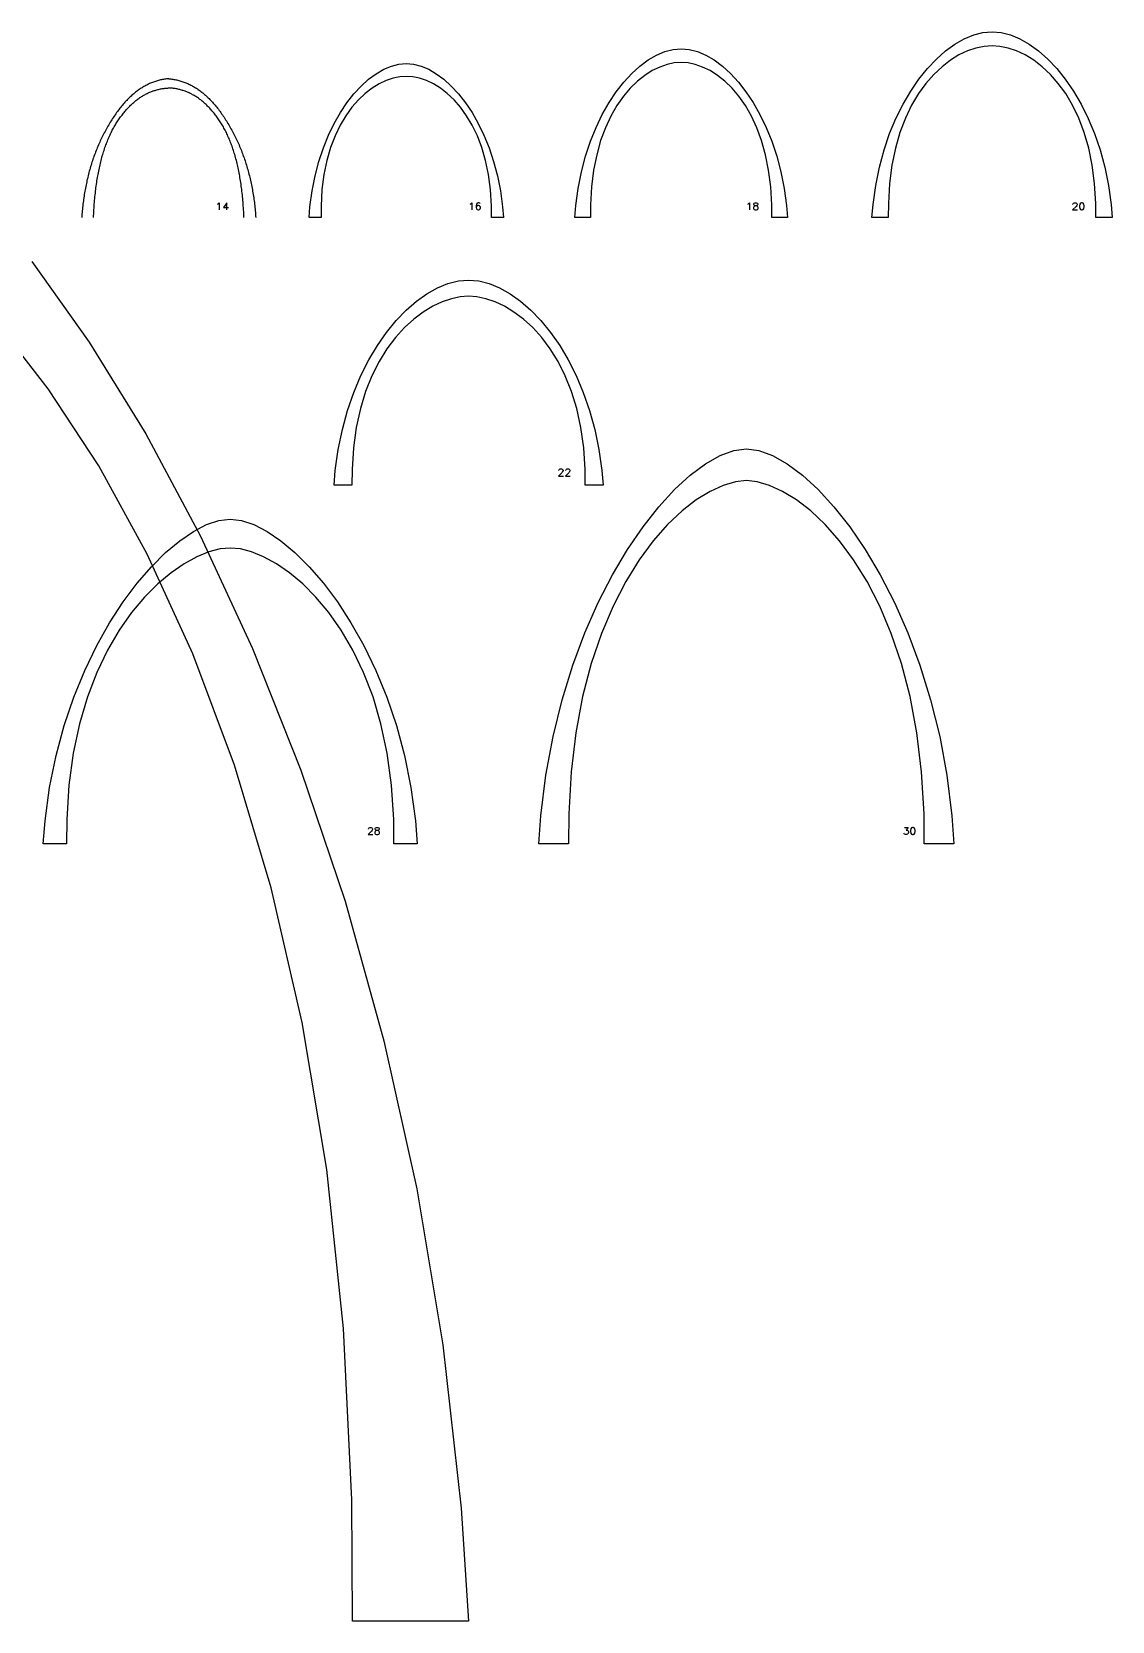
# Model space of a CAD drawing. Extents: x 45 to 829, y 21 to 600.
# Drawn here: x 436 to 829, y 21 to 599 of the extents above; entities that cross this region are included whole.
import ezdxf

# ---------------------------------------------------------------- set-up
doc = ezdxf.new("R2010")
doc.units = 0
doc.layers.get('DEFPOINTS').update_dxf_attribs({"color": 18, "linetype": 'CONTINUOUS'})
doc.layers.add('ARCHES', color=18, linetype='CONTINUOUS')
doc.layers.add('NONE', color=18, linetype='CONTINUOUS')

msp = doc.modelspace()

# ---------------------------------------------------------------- linework, layer by layer
at = {"layer": 'ARCHES'}
for points in [[(785.03, 599.02), (788.33, 598.73), (791.71, 597.87), (795.12, 596.46), (798.54, 594.52), (801.93, 592.07), (805.27, 589.12), (808.51, 585.69), (811.64, 581.8), (814.6, 577.47), (817.38, 572.72), (819.94, 567.55), (822.24, 562), (824.26, 556.08), (825.96, 549.81), (827.31, 543.2), (828.27, 536.27), (828.68, 531.49), (828.58, 531.49), (828.37, 531.49), (828.07, 531.49), (827.69, 531.49), (827.25, 531.49), (826.76, 531.49), (826.24, 531.49), (825.71, 531.49), (825.18, 531.49), (824.66, 531.49), (824.17, 531.49), (823.73, 531.49), (823.35, 531.49), (823.05, 531.49), (822.84, 531.49), (822.74, 531.49), (822.72, 536.61), (822.29, 543.85), (821.42, 550.57), (820.15, 556.77), (818.5, 562.46), (816.53, 567.65), (814.28, 572.34), (811.78, 576.55), (809.08, 580.28), (806.21, 583.54), (803.23, 586.34), (800.16, 588.69), (797.05, 590.59), (793.95, 592.06), (790.88, 593.09), (787.89, 593.71), (785.03, 593.91), (782.17, 593.71), (779.18, 593.09), (776.12, 592.06), (773.01, 590.59), (769.9, 588.69), (766.84, 586.34), (763.85, 583.54), (760.99, 580.28), (758.28, 576.55), (755.79, 572.34), (753.53, 567.65), (751.56, 562.46), (749.92, 556.77), (748.64, 550.57), (747.77, 543.85), (747.35, 536.61), (747.33, 531.49), (747.22, 531.49), (747.01, 531.49), (746.71, 531.49), (746.33, 531.49), (745.89, 531.49), (745.41, 531.49), (744.89, 531.49), (744.35, 531.49), (743.82, 531.49), (743.3, 531.49), (742.82, 531.49), (742.38, 531.49), (742, 531.49), (741.69, 531.49), (741.49, 531.49), (741.38, 531.49), (741.79, 536.27), (742.75, 543.2), (744.1, 549.81), (745.8, 556.08), (747.82, 562), (750.12, 567.55), (752.68, 572.72), (755.46, 577.47), (758.43, 581.8), (761.55, 585.69), (764.8, 589.12), (768.13, 592.07), (771.53, 594.52), (774.95, 596.46), (778.36, 597.87), (781.73, 598.73)], [(672.06, 592.88), (674.98, 592.62), (677.97, 591.84), (680.99, 590.56), (684.02, 588.8), (687.03, 586.57), (689.98, 583.88), (692.85, 580.77), (695.62, 577.23), (698.25, 573.29), (700.71, 568.97), (702.97, 564.28), (705.01, 559.23), (706.8, 553.85), (708.3, 548.14), (709.5, 542.13), (710.35, 535.84), (710.71, 531.49), (710.61, 531.49), (710.41, 531.49), (710.12, 531.49), (709.76, 531.49), (709.33, 531.49), (708.87, 531.49), (708.37, 531.49), (707.86, 531.49), (707.34, 531.49), (706.85, 531.49), (706.38, 531.49), (705.95, 531.49), (705.59, 531.49), (705.3, 531.49), (705.1, 531.49), (705, 531.49), (704.98, 536.12), (704.61, 542.66), (703.85, 548.73), (702.74, 554.34), (701.3, 559.48), (699.58, 564.16), (697.61, 568.41), (695.43, 572.21), (693.07, 575.58), (690.57, 578.53), (687.96, 581.06), (685.28, 583.18), (682.56, 584.9), (679.85, 586.22), (677.17, 587.16), (674.56, 587.72), (672.06, 587.9), (669.56, 587.72), (666.95, 587.16), (664.27, 586.22), (661.56, 584.9), (658.85, 583.18), (656.17, 581.06), (653.56, 578.53), (651.06, 575.58), (648.7, 572.21), (646.51, 568.41), (644.54, 564.16), (642.82, 559.48), (641.39, 554.34), (640.27, 548.73), (639.51, 542.66), (639.14, 536.12), (639.12, 531.49), (639.02, 531.49), (638.82, 531.49), (638.53, 531.49), (638.17, 531.49), (637.75, 531.49), (637.28, 531.49), (636.78, 531.49), (636.27, 531.49), (635.75, 531.49), (635.26, 531.49), (634.79, 531.49), (634.37, 531.49), (634, 531.49), (633.71, 531.49), (633.51, 531.49), (633.41, 531.49), (633.77, 535.84), (634.63, 542.13), (635.82, 548.14), (637.33, 553.85), (639.11, 559.23), (641.15, 564.28), (643.42, 568.97), (645.88, 573.29), (648.5, 577.23), (651.27, 580.77), (654.14, 583.88), (657.1, 586.57), (660.1, 588.8), (663.13, 590.56), (666.15, 591.84), (669.14, 592.62)], [(572.17, 587.52), (574.84, 587.28), (577.57, 586.57), (580.33, 585.4), (583.09, 583.79), (585.84, 581.75), (588.54, 579.31), (591.16, 576.46), (593.69, 573.24), (596.09, 569.64), (598.34, 565.7), (600.41, 561.41), (602.27, 556.81), (603.91, 551.89), (605.28, 546.69), (606.37, 541.2), (607.15, 535.46), (607.48, 531.49), (607.41, 531.49), (607.25, 531.49), (607.03, 531.49), (606.75, 531.49), (606.43, 531.49), (606.07, 531.49), (605.69, 531.49), (605.3, 531.49), (604.91, 531.49), (604.53, 531.49), (604.18, 531.49), (603.85, 531.49), (603.57, 531.49), (603.35, 531.49), (603.2, 531.49), (603.13, 531.49), (603.11, 535.7), (602.76, 541.65), (602.05, 547.17), (601, 552.26), (599.65, 556.94), (598.03, 561.2), (596.18, 565.06), (594.13, 568.52), (591.91, 571.58), (589.56, 574.26), (587.11, 576.56), (584.59, 578.49), (582.04, 580.06), (579.49, 581.26), (576.97, 582.11), (574.52, 582.62), (572.17, 582.78), (569.82, 582.62), (567.37, 582.11), (564.85, 581.26), (562.3, 580.06), (559.75, 578.49), (557.23, 576.56), (554.78, 574.26), (552.43, 571.58), (550.21, 568.52), (548.16, 565.06), (546.31, 561.2), (544.69, 556.94), (543.34, 552.26), (542.29, 547.17), (541.57, 541.65), (541.23, 535.7), (541.21, 531.49), (541.14, 531.49), (540.98, 531.49), (540.76, 531.49), (540.48, 531.49), (540.16, 531.49), (539.8, 531.49), (539.42, 531.49), (539.03, 531.49), (538.64, 531.49), (538.26, 531.49), (537.9, 531.49), (537.58, 531.49), (537.3, 531.49), (537.08, 531.49), (536.93, 531.49), (536.85, 531.49), (537.18, 535.46), (537.96, 541.2), (539.05, 546.69), (540.43, 551.89), (542.06, 556.81), (543.93, 561.41), (546, 565.7), (548.24, 569.64), (550.64, 573.24), (553.17, 576.46), (555.8, 579.31), (558.49, 581.75), (561.24, 583.79), (564.01, 585.4), (566.77, 586.57), (569.5, 587.28)], [(594.82, 508.79), (598.52, 508.47), (602.3, 507.53), (606.12, 505.98), (609.95, 503.84), (613.75, 501.13), (617.48, 497.87), (621.12, 494.09), (624.62, 489.8), (627.94, 485.02), (631.05, 479.78), (633.91, 474.08), (636.49, 467.96), (638.75, 461.42), (640.66, 454.5), (642.17, 447.21), (643.25, 439.56), (643.7, 434.28), (643.59, 434.28), (643.36, 434.28), (643.03, 434.28), (642.62, 434.28), (642.13, 434.28), (641.6, 434.28), (641.03, 434.28), (640.45, 434.28), (639.86, 434.28), (639.29, 434.28), (638.76, 434.28), (638.27, 434.28), (637.86, 434.28), (637.53, 434.28), (637.3, 434.28), (637.19, 434.28), (637.16, 439.92), (636.66, 447.88), (635.64, 455.27), (634.15, 462.08), (632.24, 468.34), (629.96, 474.04), (627.36, 479.2), (624.5, 483.83), (621.41, 487.93), (618.15, 491.52), (614.78, 494.6), (611.33, 497.18), (607.87, 499.27), (604.44, 500.88), (601.09, 502.02), (597.87, 502.7), (594.83, 502.93), (591.79, 502.7), (588.57, 502.02), (585.22, 500.88), (581.79, 499.27), (578.32, 497.18), (574.88, 494.6), (571.51, 491.52), (568.25, 487.93), (565.16, 483.83), (562.3, 479.2), (559.7, 474.04), (557.42, 468.34), (555.51, 462.08), (554.02, 455.27), (553, 447.88), (552.5, 439.92), (552.47, 434.28), (552.36, 434.28), (552.13, 434.28), (551.8, 434.28), (551.38, 434.28), (550.9, 434.28), (550.36, 434.28), (549.79, 434.28), (549.21, 434.28), (548.62, 434.28), (548.05, 434.28), (547.51, 434.28), (547.03, 434.28), (546.61, 434.28), (546.28, 434.28), (546.05, 434.28), (545.94, 434.28), (546.4, 439.56), (547.48, 447.21), (548.99, 454.5), (550.89, 461.42), (553.15, 467.96), (555.73, 474.08), (558.59, 479.78), (561.71, 485.02), (565.03, 489.8), (568.52, 494.09), (572.16, 497.87), (575.9, 501.13), (579.7, 503.84), (583.53, 505.98), (587.35, 507.53), (591.13, 508.47)], [(695.76, 447.45), (700.33, 446.83), (705.31, 445.01), (710.6, 442.02), (716.14, 437.9), (721.82, 432.69), (727.57, 426.42), (733.31, 419.14), (738.95, 410.88), (744.41, 401.68), (749.59, 391.58), (754.43, 380.61), (758.83, 368.82), (762.72, 356.24), (766, 342.91), (768.59, 328.87), (770.42, 314.16), (771.15, 304), (770.97, 304), (770.59, 304), (770.04, 304), (769.35, 304), (768.55, 304), (767.67, 304), (766.73, 304), (765.76, 304), (764.79, 304), (763.85, 304), (762.97, 304), (762.17, 304), (761.48, 304), (760.93, 304), (760.55, 304), (760.37, 304), (760.31, 314.83), (759.45, 330.14), (757.74, 344.33), (755.27, 357.43), (752.13, 369.46), (748.41, 380.42), (744.21, 390.34), (739.61, 399.24), (734.71, 407.12), (729.6, 414.02), (724.38, 419.93), (719.13, 424.9), (713.95, 428.92), (708.93, 432.01), (704.17, 434.21), (699.74, 435.51), (695.76, 435.94), (691.77, 435.51), (687.35, 434.21), (682.58, 432.01), (677.56, 428.92), (672.38, 424.9), (667.14, 419.93), (661.91, 414.02), (656.81, 407.12), (651.91, 399.24), (647.31, 390.34), (643.11, 380.42), (639.39, 369.46), (636.25, 357.43), (633.78, 344.33), (632.07, 330.14), (631.21, 314.83), (631.15, 304), (630.97, 304), (630.59, 304), (630.04, 304), (629.35, 304), (628.55, 304), (627.67, 304), (626.73, 304), (625.76, 304), (624.79, 304), (623.85, 304), (622.97, 304), (622.17, 304), (621.48, 304), (620.93, 304), (620.55, 304), (620.37, 304), (621.1, 314.16), (622.93, 328.87), (625.52, 342.91), (628.8, 356.24), (632.68, 368.82), (637.09, 380.61), (641.92, 391.58), (647.11, 401.68), (652.57, 410.88), (658.21, 419.14), (663.94, 426.42), (669.7, 432.69), (675.38, 437.9), (680.91, 442.02), (686.21, 445.01), (691.19, 446.83)], [(508.25, 421.92), (512.37, 421.41), (516.86, 419.92), (521.63, 417.46), (526.62, 414.07), (531.74, 409.79), (536.93, 404.64), (542.1, 398.65), (547.18, 391.86), (552.1, 384.3), (556.77, 375.99), (561.13, 366.98), (565.1, 357.29), (568.6, 346.95), (571.56, 335.99), (573.9, 324.45), (575.54, 312.35), (576.21, 304), (576.06, 304), (575.76, 304), (575.33, 304), (574.78, 304), (574.15, 304), (573.46, 304), (572.71, 304), (571.95, 304), (571.18, 304), (570.44, 304), (569.74, 304), (569.11, 304), (568.57, 304), (568.14, 304), (567.84, 304), (567.69, 304), (567.64, 312.82), (566.85, 325.28), (565.28, 336.84), (563, 347.51), (560.11, 357.3), (556.69, 366.22), (552.82, 374.3), (548.59, 381.54), (544.09, 387.97), (539.39, 393.58), (534.58, 398.4), (529.75, 402.44), (524.99, 405.71), (520.37, 408.23), (515.98, 410.02), (511.92, 411.08), (508.25, 411.43), (504.58, 411.08), (500.51, 410.02), (496.13, 408.23), (491.51, 405.71), (486.74, 402.44), (481.91, 398.4), (477.11, 393.58), (472.41, 387.97), (467.9, 381.54), (463.67, 374.3), (459.81, 366.22), (456.38, 357.3), (453.49, 347.51), (451.22, 336.84), (449.65, 325.28), (448.86, 312.82), (448.8, 304), (448.66, 304), (448.36, 304), (447.93, 304), (447.38, 304), (446.75, 304), (446.05, 304), (445.31, 304), (444.55, 304), (443.78, 304), (443.04, 304), (442.34, 304), (441.71, 304), (441.17, 304), (440.73, 304), (440.44, 304), (440.29, 304), (440.95, 312.35), (442.6, 324.45), (444.94, 335.99), (447.89, 346.95), (451.39, 357.29), (455.36, 366.98), (459.72, 375.99), (464.4, 384.3), (469.32, 391.86), (474.4, 398.65), (479.57, 404.64), (484.76, 409.79), (489.88, 414.07), (494.87, 417.46), (499.64, 419.92), (504.13, 421.41)]]:
    msp.add_lwpolyline(points, close=True, dxfattribs=at)
at = {"layer": 'DEFPOINTS'}
msp.add_lwpolyline([(436.12, 515.6), (457.01, 486.21), (477.54, 452.87), (497.4, 415.74), (516.29, 374.96), (533.9, 330.71), (549.93, 283.11), (564.07, 232.34), (576.02, 178.55), (585.47, 121.88), (592.11, 62.49), (594.78, 21.47), (552.65, 21.47), (552.45, 65.56), (549.4, 127.88), (543.28, 185.66), (534.41, 239), (523.13, 287.94), (509.76, 332.57), (494.64, 372.95), (478.1, 409.16), (460.48, 441.25), (442.1, 469.31), (423.3, 493.4)], dxfattribs=at)
at = {"layer": 'NONE'}
for points in [[(485.89, 581.96), (485.51, 581.92), (485.13, 581.89), (484.76, 581.84), (484.38, 581.79), (484.01, 581.73), (483.64, 581.66), (483.27, 581.59), (482.9, 581.51), (482.53, 581.42), (482.16, 581.33), (481.8, 581.23), (481.44, 581.12), (481.08, 581.01), (480.72, 580.89), (480.36, 580.76), (480, 580.63), (479.65, 580.49), (479.29, 580.34), (478.94, 580.18), (478.59, 580.02), (478.24, 579.85), (477.89, 579.68), (477.55, 579.5), (477.2, 579.31), (476.86, 579.11), (476.52, 578.91), (476.18, 578.7), (475.84, 578.48), (475.5, 578.26), (475.16, 578.03), (474.83, 577.79), (474.5, 577.55), (474.17, 577.3), (473.84, 577.04), (473.51, 576.78), (473.18, 576.51), (472.86, 576.23), (472.53, 575.94), (472.21, 575.65), (471.89, 575.35), (471.57, 575.05), (471.25, 574.74), (470.94, 574.42), (470.62, 574.09), (470.31, 573.76), (469.99, 573.42), (469.68, 573.07), (469.38, 572.72), (469.07, 572.36), (468.76, 571.99), (468.46, 571.62), (468.15, 571.24), (467.85, 570.85), (467.55, 570.46), (467.26, 570.06), (466.96, 569.65), (466.66, 569.24), (466.37, 568.81), (466.08, 568.39), (465.79, 567.95), (465.5, 567.51), (465.21, 567.06), (464.92, 566.61), (464.64, 566.14), (464.35, 565.68), (464.08, 565.21), (463.8, 564.73), (463.53, 564.26), (463.26, 563.78), (463, 563.31), (462.74, 562.82), (462.48, 562.34), (462.23, 561.85), (461.98, 561.37), (461.74, 560.88), (461.5, 560.38), (461.26, 559.89), (461.03, 559.39), (460.8, 558.89), (460.58, 558.39), (460.36, 557.88), (460.14, 557.38), (459.92, 556.87), (459.72, 556.35), (459.51, 555.84), (459.31, 555.32), (459.11, 554.8), (458.91, 554.28), (458.72, 553.76), (458.54, 553.23), (458.35, 552.7), (458.17, 552.17), (458, 551.64), (457.83, 551.1), (457.66, 550.57), (457.5, 550.03), (457.34, 549.48), (457.18, 548.94), (457.03, 548.39), (456.88, 547.84), (456.73, 547.29), (456.59, 546.73), (456.46, 546.18), (456.32, 545.62), (456.19, 545.06), (456.07, 544.49), (455.95, 543.93), (455.83, 543.36), (455.71, 542.79), (455.6, 542.21), (455.5, 541.64), (455.39, 541.06), (455.3, 540.48), (455.2, 539.9), (455.11, 539.31), (455.02, 538.72), (454.94, 538.13), (454.86, 537.54), (454.78, 536.95), (454.71, 536.35), (454.64, 535.75), (454.58, 535.15), (454.52, 534.54), (454.46, 533.94), (454.41, 533.33), (454.36, 532.72), (454.31, 532.1), (454.27, 531.49)], [(458.55, 531.49), (458.58, 532.21), (458.62, 532.92), (458.66, 533.63), (458.7, 534.33), (458.74, 535.03), (458.79, 535.72), (458.84, 536.41), (458.9, 537.09), (458.95, 537.76), (459.02, 538.43), (459.08, 539.1), (459.15, 539.75), (459.22, 540.41), (459.29, 541.05), (459.37, 541.7), (459.45, 542.33), (459.54, 542.96), (459.62, 543.59), (459.72, 544.21), (459.81, 544.82), (459.91, 545.43), (460.01, 546.03), (460.11, 546.63), (460.22, 547.22), (460.33, 547.81), (460.44, 548.39), (460.56, 548.96), (460.68, 549.53), (460.8, 550.1), (460.93, 550.66), (461.06, 551.21), (461.19, 551.76), (461.33, 552.3), (461.47, 552.83), (461.61, 553.36), (461.76, 553.89), (461.91, 554.41), (462.06, 554.92), (462.22, 555.43), (462.38, 555.93), (462.54, 556.43), (462.71, 556.92), (462.88, 557.41), (463.05, 557.89), (463.23, 558.36), (463.41, 558.83), (463.59, 559.3), (463.78, 559.76), (463.96, 560.21), (464.16, 560.66), (464.35, 561.1), (464.55, 561.53), (464.75, 561.96), (464.96, 562.39), (465.17, 562.81), (465.38, 563.22), (465.6, 563.63), (465.82, 564.03), (466.04, 564.43), (466.26, 564.82), (466.49, 565.21), (466.72, 565.59), (466.96, 565.96), (467.2, 566.33), (467.44, 566.7), (467.68, 567.06), (467.92, 567.41), (468.17, 567.76), (468.42, 568.1), (468.67, 568.44), (468.92, 568.77), (469.17, 569.09), (469.42, 569.41), (469.68, 569.73), (469.94, 570.04), (470.19, 570.34), (470.46, 570.64), (470.72, 570.93), (470.98, 571.22), (471.25, 571.5), (471.51, 571.78), (471.78, 572.05), (472.05, 572.31), (472.32, 572.58), (472.6, 572.83), (472.87, 573.08), (473.15, 573.32), (473.43, 573.56), (473.71, 573.79), (473.99, 574.02), (474.27, 574.24), (474.56, 574.46), (474.84, 574.67), (475.13, 574.88), (475.42, 575.08), (475.71, 575.27), (476, 575.46), (476.3, 575.64), (476.59, 575.82), (476.89, 575.99), (477.19, 576.16), (477.49, 576.32), (477.8, 576.48), (478.1, 576.63), (478.41, 576.78), (478.71, 576.92), (479.02, 577.05), (479.33, 577.18), (479.64, 577.3), (479.96, 577.42), (480.27, 577.53), (480.59, 577.64), (480.91, 577.74), (481.23, 577.84), (481.55, 577.93), (481.88, 578.02), (482.2, 578.1), (482.53, 578.17), (482.86, 578.24), (483.19, 578.3), (483.52, 578.36), (483.85, 578.41), (484.19, 578.46), (484.52, 578.5), (484.86, 578.54), (485.2, 578.57), (485.54, 578.59), (485.89, 578.61)], [(485.89, 581.96), (486.27, 581.92), (486.64, 581.89), (487.02, 581.84), (487.4, 581.79), (487.77, 581.73), (488.14, 581.66), (488.51, 581.59), (488.88, 581.51), (489.25, 581.42), (489.61, 581.33), (489.98, 581.23), (490.34, 581.12), (490.7, 581.01), (491.06, 580.89), (491.42, 580.76), (491.77, 580.63), (492.13, 580.49), (492.48, 580.34), (492.84, 580.18), (493.19, 580.02), (493.54, 579.85), (493.88, 579.68), (494.23, 579.5), (494.57, 579.31), (494.92, 579.11), (495.26, 578.91), (495.6, 578.7), (495.94, 578.48), (496.28, 578.26), (496.61, 578.03), (496.95, 577.79), (497.28, 577.55), (497.61, 577.3), (497.94, 577.04), (498.27, 576.78), (498.6, 576.51), (498.92, 576.23), (499.24, 575.94), (499.57, 575.65), (499.89, 575.35), (500.21, 575.05), (500.52, 574.74), (500.84, 574.42), (501.16, 574.09), (501.47, 573.76), (501.78, 573.42), (502.09, 573.07), (502.4, 572.72), (502.71, 572.36), (503.01, 571.99), (503.32, 571.62), (503.62, 571.24), (503.92, 570.85), (504.22, 570.46), (504.52, 570.06), (504.82, 569.65), (505.11, 569.24), (505.41, 568.81), (505.7, 568.39), (505.99, 567.95), (506.28, 567.51), (506.57, 567.06), (506.86, 566.61), (507.14, 566.14), (507.42, 565.68), (507.7, 565.21), (507.98, 564.73), (508.25, 564.26), (508.51, 563.78), (508.78, 563.31), (509.04, 562.82), (509.29, 562.34), (509.54, 561.85), (509.79, 561.37), (510.04, 560.88), (510.28, 560.38), (510.51, 559.89), (510.75, 559.39), (510.97, 558.89), (511.2, 558.39), (511.42, 557.88), (511.64, 557.38), (511.85, 556.87), (512.06, 556.35), (512.27, 555.84), (512.47, 555.32), (512.67, 554.8), (512.86, 554.28), (513.05, 553.76), (513.24, 553.23), (513.42, 552.7), (513.6, 552.17), (513.78, 551.64), (513.95, 551.1), (514.12, 550.57), (514.28, 550.03), (514.44, 549.48), (514.6, 548.94), (514.75, 548.39), (514.9, 547.84), (515.04, 547.29), (515.18, 546.73), (515.32, 546.18), (515.45, 545.62), (515.58, 545.06), (515.71, 544.49), (515.83, 543.93), (515.95, 543.36), (516.06, 542.79), (516.17, 542.21), (516.28, 541.64), (516.38, 541.06), (516.48, 540.48), (516.58, 539.9), (516.67, 539.31), (516.75, 538.72), (516.84, 538.13), (516.92, 537.54), (516.99, 536.95), (517.07, 536.35), (517.13, 535.75), (517.2, 535.15), (517.26, 534.54), (517.32, 533.94), (517.37, 533.33), (517.42, 532.72), (517.46, 532.1), (517.51, 531.49)], [(513.23, 531.49), (513.19, 532.21), (513.16, 532.92), (513.12, 533.63), (513.08, 534.33), (513.03, 535.03), (512.99, 535.72), (512.93, 536.41), (512.88, 537.09), (512.82, 537.76), (512.76, 538.43), (512.7, 539.1), (512.63, 539.75), (512.56, 540.41), (512.48, 541.05), (512.4, 541.7), (512.32, 542.33), (512.24, 542.96), (512.15, 543.59), (512.06, 544.21), (511.97, 544.82), (511.87, 545.43), (511.77, 546.03), (511.66, 546.63), (511.56, 547.22), (511.45, 547.81), (511.33, 548.39), (511.22, 548.96), (511.1, 549.53), (510.97, 550.1), (510.85, 550.66), (510.72, 551.21), (510.58, 551.76), (510.45, 552.3), (510.31, 552.83), (510.16, 553.36), (510.02, 553.89), (509.87, 554.41), (509.71, 554.92), (509.56, 555.43), (509.4, 555.93), (509.23, 556.43), (509.07, 556.92), (508.9, 557.41), (508.72, 557.89), (508.55, 558.36), (508.37, 558.83), (508.19, 559.3), (508, 559.76), (507.81, 560.21), (507.62, 560.66), (507.42, 561.1), (507.22, 561.53), (507.02, 561.96), (506.82, 562.39), (506.61, 562.81), (506.39, 563.22), (506.18, 563.63), (505.96, 564.03), (505.74, 564.43), (505.51, 564.82), (505.28, 565.21), (505.05, 565.59), (504.82, 565.96), (504.58, 566.33), (504.34, 566.7), (504.1, 567.06), (503.85, 567.41), (503.61, 567.76), (503.36, 568.1), (503.11, 568.44), (502.86, 568.77), (502.61, 569.09), (502.35, 569.41), (502.1, 569.73), (501.84, 570.04), (501.58, 570.34), (501.32, 570.64), (501.06, 570.93), (500.8, 571.22), (500.53, 571.5), (500.26, 571.78), (499.99, 572.05), (499.72, 572.31), (499.45, 572.58), (499.18, 572.83), (498.9, 573.08), (498.63, 573.32), (498.35, 573.56), (498.07, 573.79), (497.79, 574.02), (497.51, 574.24), (497.22, 574.46), (496.93, 574.67), (496.65, 574.88), (496.36, 575.08), (496.07, 575.27), (495.77, 575.46), (495.48, 575.64), (495.18, 575.82), (494.88, 575.99), (494.58, 576.16), (494.28, 576.32), (493.98, 576.48), (493.68, 576.63), (493.37, 576.78), (493.06, 576.92), (492.75, 577.05), (492.44, 577.18), (492.13, 577.3), (491.82, 577.42), (491.5, 577.53), (491.18, 577.64), (490.87, 577.74), (490.55, 577.84), (490.22, 577.93), (489.9, 578.02), (489.57, 578.1), (489.25, 578.17), (488.92, 578.24), (488.59, 578.3), (488.26, 578.36), (487.92, 578.41), (487.59, 578.46), (487.25, 578.5), (486.91, 578.54), (486.57, 578.57), (486.23, 578.59), (485.89, 578.61)], [(503.64, 536.41), (503.89, 536.53), (504.26, 536.9), (504.26, 534.32)], [(506.96, 534.32), (506.96, 536.9), (505.73, 535.18), (507.57, 535.18)], [(595.37, 536.41), (595.62, 536.53), (595.99, 536.9), (595.99, 534.32)], [(599.06, 536.53), (598.94, 536.78), (598.57, 536.9), (598.32, 536.9), (597.95, 536.78), (597.71, 536.41), (597.58, 535.79), (597.58, 535.18), (597.71, 534.69), (597.95, 534.44), (598.32, 534.32), (598.44, 534.32), (598.81, 534.44), (599.06, 534.69), (599.18, 535.06), (599.18, 535.18), (599.06, 535.55), (598.81, 535.79), (598.44, 535.92), (598.32, 535.92), (597.95, 535.79), (597.71, 535.55), (597.58, 535.18)], [(696.28, 536.41), (696.52, 536.53), (696.89, 536.9), (696.89, 534.32)], [(814.42, 536.29), (814.42, 536.41), (814.55, 536.65), (814.67, 536.78), (814.92, 536.9), (815.41, 536.9), (815.65, 536.78), (815.78, 536.65), (815.9, 536.41), (815.9, 536.16), (815.78, 535.92), (815.53, 535.55), (814.3, 534.32), (816.02, 534.32)], [(627.66, 439.55), (627.66, 439.67), (627.78, 439.91), (627.91, 440.04), (628.15, 440.16), (628.64, 440.16), (628.89, 440.04), (629.01, 439.91), (629.14, 439.67), (629.14, 439.42), (629.01, 439.18), (628.77, 438.81), (627.54, 437.58), (629.26, 437.58)], [(630.12, 439.55), (630.12, 439.67), (630.24, 439.91), (630.36, 440.04), (630.61, 440.16), (631.1, 440.16), (631.35, 440.04), (631.47, 439.91), (631.59, 439.67), (631.59, 439.42), (631.47, 439.18), (631.22, 438.81), (630, 437.58), (631.72, 437.58)], [(558.43, 309.26), (558.43, 309.38), (558.55, 309.63), (558.67, 309.75), (558.92, 309.87), (559.41, 309.87), (559.66, 309.75), (559.78, 309.63), (559.9, 309.38), (559.9, 309.14), (559.78, 308.89), (559.53, 308.52), (558.3, 307.29), (560.02, 307.29)], [(753.17, 309.87), (754.52, 309.87), (753.79, 308.89), (754.15, 308.89), (754.4, 308.77), (754.52, 308.64), (754.65, 308.28), (754.65, 308.03), (754.52, 307.66), (754.28, 307.42), (753.91, 307.29), (753.54, 307.29), (753.17, 307.42), (753.05, 307.54), (752.93, 307.78)]]:
    msp.add_lwpolyline(points, dxfattribs=at)
for points in [[(698.98, 534.32), (699.47, 534.32), (699.84, 534.44), (699.96, 534.57), (700.08, 534.81), (700.08, 535.18), (699.96, 535.43), (699.72, 535.67), (699.35, 535.79), (698.86, 535.92), (698.61, 536.04), (698.49, 536.29), (698.49, 536.53), (698.61, 536.78), (698.98, 536.9), (699.47, 536.9), (699.84, 536.78), (699.96, 536.53), (699.96, 536.29), (699.84, 536.04), (699.59, 535.92), (699.1, 535.79), (698.73, 535.67), (698.49, 535.43), (698.36, 535.18), (698.36, 534.81), (698.49, 534.57), (698.61, 534.44)], [(817.74, 534.32), (818.11, 534.44), (818.36, 534.81), (818.48, 535.43), (818.48, 535.79), (818.36, 536.41), (818.11, 536.78), (817.74, 536.9), (817.5, 536.9), (817.13, 536.78), (816.88, 536.41), (816.76, 535.79), (816.76, 535.43), (816.88, 534.81), (817.13, 534.44), (817.5, 534.32)], [(561.38, 307.29), (561.87, 307.29), (562.24, 307.42), (562.36, 307.54), (562.48, 307.78), (562.48, 308.15), (562.36, 308.4), (562.11, 308.64), (561.74, 308.77), (561.25, 308.89), (561.01, 309.01), (560.88, 309.26), (560.88, 309.5), (561.01, 309.75), (561.38, 309.87), (561.87, 309.87), (562.24, 309.75), (562.36, 309.5), (562.36, 309.26), (562.24, 309.01), (561.99, 308.89), (561.5, 308.77), (561.13, 308.64), (560.88, 308.4), (560.76, 308.15), (560.76, 307.78), (560.88, 307.54), (561.01, 307.42)], [(756.36, 307.29), (756.73, 307.42), (756.98, 307.78), (757.1, 308.4), (757.1, 308.77), (756.98, 309.38), (756.73, 309.75), (756.36, 309.87), (756.12, 309.87), (755.75, 309.75), (755.51, 309.38), (755.38, 308.77), (755.38, 308.4), (755.51, 307.78), (755.75, 307.42), (756.12, 307.29)]]:
    msp.add_lwpolyline(points, close=True, dxfattribs=at)

doc.saveas('drawing.dxf')
